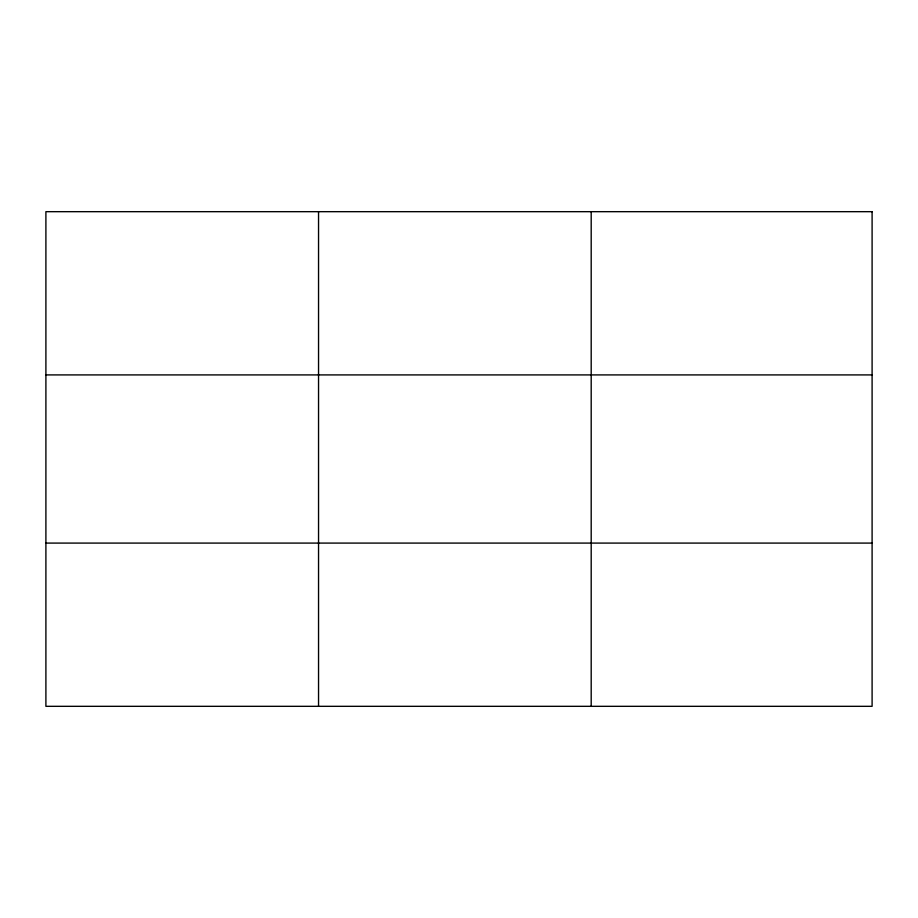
<?xml version="1.0" encoding="UTF-8"?>
<svg xmlns="http://www.w3.org/2000/svg" width="918" height="918" viewBox="0 0 918 918"><rect width="100%" height="100%" fill="white"/><g stroke="black" fill="none" stroke-linecap="round" stroke-linejoin="round"><path stroke-width="1.38" d="M318.546 211.679L318.546 706.321M591.192 211.679L591.192 706.321M45.9 374.911L872.1 374.911M45.9 543.089L872.1 543.089M872.1 211.679L872.1 706.321L45.9 706.321L45.9 211.679L872.1 211.679"/></g></svg>
